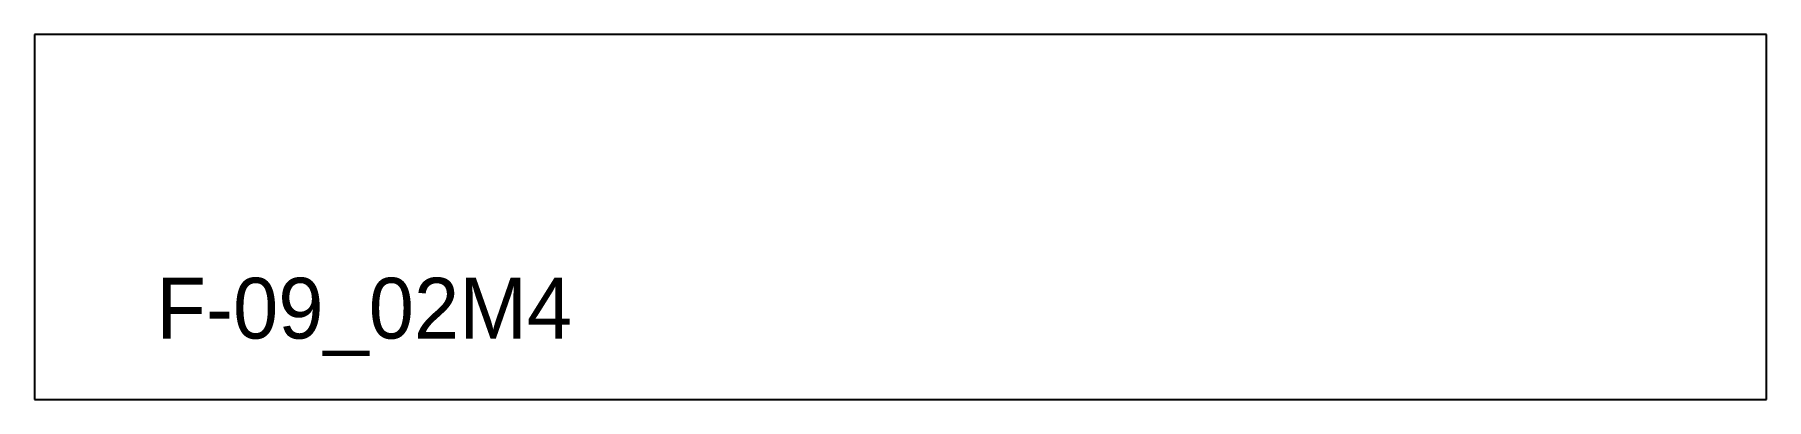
# Model space of a CAD drawing. Extents: x 0 to 28.5, y 0 to 6.
import ezdxf

# ---------------------------------------------------------------- set-up
doc = ezdxf.new("R2010")
doc.units = 0
doc.header["$MEASUREMENT"] = 0
doc.layers.add('BURN', color=1, linetype='CONTINUOUS')
doc.layers.add('SCRIBE', color=1, linetype='CONTINUOUS')

msp = doc.modelspace()

# ---------------------------------------------------------------- linework, layer by layer
at = {"layer": 'BURN'}
for p, q in [((28.472905, 6), (0, 6)), ((0, 6), (0, 0)), ((28.472905, 0), (28.472905, 6)), ((0, 0), (28.472905, 0))]:
    msp.add_line(p, q, dxfattribs=at)

# ---------------------------------------------------------------- texts
at = {"layer": 'SCRIBE'}
msp.add_text('F-09_02M4', height=1, dxfattribs=at).set_placement((2, 1))

doc.saveas('drawing.dxf')
